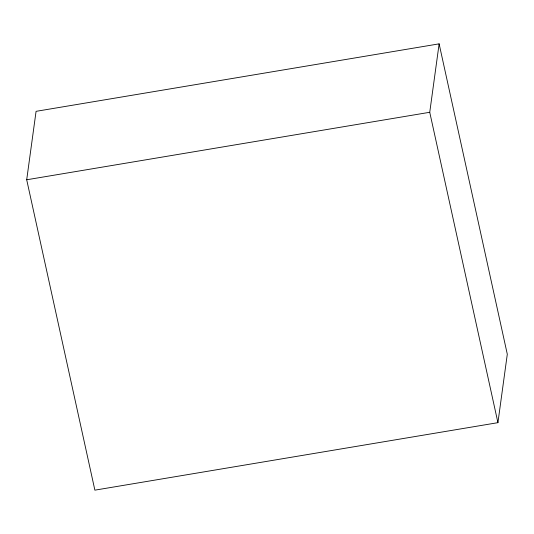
<?xml version="1.0" encoding="UTF-8"?>
<svg xmlns="http://www.w3.org/2000/svg" width="534" height="534" viewBox="0 0 534 534"><rect width="100%" height="100%" fill="white"/><g stroke="black" fill="none" stroke-linecap="round" stroke-linejoin="round"><path stroke-width="0.8" d="M26.7 179.771L36.072 111.332L439.122 43.848L507.3 354.229L497.928 422.668L94.878 490.152L26.7 179.771L429.743 112.287L439.122 43.848M429.743 112.287L497.928 422.668"/></g></svg>
